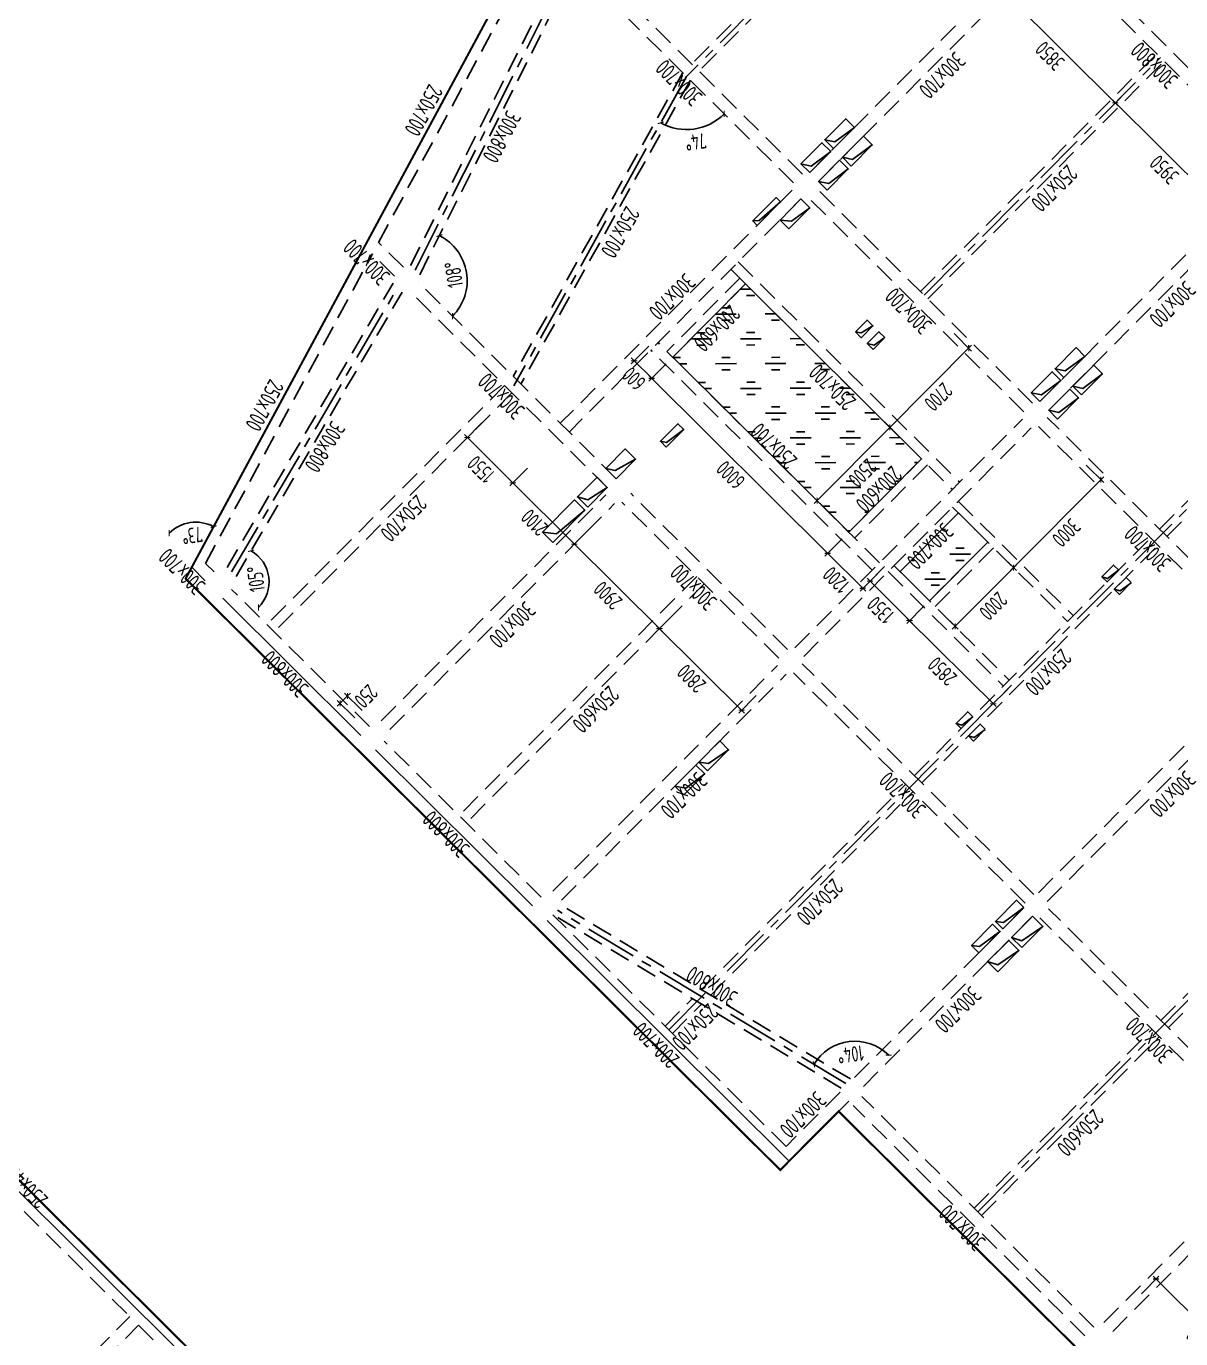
# Model space of a CAD drawing. Extents: x 517450926 to 520131079, y 3499134486 to 3500888201.
# Drawn here: x 518480496 to 518508403, y 3500326482 to 3500358214 of the extents above; entities that cross this region are included whole.
import ezdxf
from ezdxf.enums import TextEntityAlignment as Align

# ---------------------------------------------------------------- set-up
doc = ezdxf.new("R2010")
doc.units = 0
doc.header["$LTSCALE"] = 1000
doc.header["$MEASUREMENT"] = 0
doc.linetypes.add('CENTER', pattern=[2, 1.25, -0.25, 0.25, -0.25])
doc.linetypes.add('DASHED', pattern=[0.75, 0.5, -0.25])
doc.layers.get('0').update_dxf_attribs({"linetype": 'CONTINUOUS'})
doc.layers.get('Defpoints').update_dxf_attribs({"color": 2, "linetype": 'CONTINUOUS'})
for name, color, linetype in [('S_AXIS', 8, 'CENTER'), ('S_AXIS_DIMS', 3, 'CONTINUOUS'), ('S_BEAM', 4, 'DASHED'), ('S_BEAM_SECD_TEXT_HORZ', 9, 'CONTINUOUS'), ('S_BEAM_TEXT_HORZ', 7, 'CONTINUOUS'), ('S_BEAM_TEXT_VERT', 41, 'CONTINUOUS'), ('S_FLOR_ENHN', 91, 'DASHED'), ('S_HOLE', 201, 'CONTINUOUS'), ('S_PLAN_HACH', 254, 'CONTINUOUS')]:
    doc.layers.add(name, color=color, linetype=linetype)
doc.styles.add('TH-STYLE3', font='tssdeng.shx', dxfattribs={"width": 0.7, "bigfont": 'tssdchn.shx'})
doc.styles.add('样式 1', font='Tssdeng.shx', dxfattribs={"width": 0.7, "bigfont": 'Tssdchn.shx'})
doc.dimstyles.new('TSSD_100_100', dxfattribs={"dimtxt": 375, "dimasz": 100, "dimexe": 100, "dimexo": 0, "dimgap": 125, "dimtad": 1, "dimdec": 1, "dimdsep": 46, "dimtxsty": 'TH-STYLE3', "dimblk": 'ARCHTICK', "dimcen": -100, "dimdle": 100, "dimclrt": 7, "dimadec": 0, "dimazin": 0, "dimtfac": 1, "dimtdec": 1, "dimtix": 1, "dimtmove": 2, "dimatfit": 3, "dimldrblk": 'ARCHTICK', "dimfxl": 0, "dimtolj": 1, "dimtzin": 0, "dimarcsym": 0})

# ---------------------------------------------------------------- blocks, each defined once
blk = doc.blocks.new('_ArchTick')
at = {"color": 0, "const_width": 0.25}
blk.add_lwpolyline([(-0.53, -0.53), (0.53, 0.53)], dxfattribs=at)
blk = doc.blocks.new('*D230')
at = {"layer": 'Defpoints', "color": 0, "transparency": 16777216}
for p in [(518507912, 3500357457), (518506823, 3500356362), (518510606, 3500354565)]:
    blk.add_point(p, dxfattribs=at)
at = {"layer": 'S_AXIS_DIMS', "color": 0, "lineweight": -2, "transparency": 16777216}
for p, q in [((518507175, 3500356717), (518506752, 3500356292)), ((518509694, 3500353507), (518506752, 3500356433)), ((518509976, 3500353932), (518509553, 3500353506))]:
    blk.add_line(p, q, dxfattribs=at)
at = {"layer": 'S_AXIS_DIMS', "color": 0, "lineweight": -2, "transparency": 16777216, "xscale": 100, "yscale": 100, "zscale": 100}
for p, rotation in [((518506823, 3500356362), 135.1572922653654), ((518509624, 3500353577), 315.1572922653654)]:
    blk.add_blockref('_ArchTick', p, dxfattribs=dict(at, rotation=rotation))
at = {"layer": 'S_AXIS_DIMS', "color": 7, "transparency": 16777216, "insert": (518508003, 3500354748), "char_height": 375, "attachment_point": 5, "rotation": 135.1573, "style": 'TH-STYLE3'}
blk.add_mtext('\\A1;3950', dxfattribs=at)
blk = doc.blocks.new('*D231')
at = {"layer": 'Defpoints', "color": 0, "transparency": 16777216}
for p in [(518505076, 3500360066), (518504093, 3500359077), (518507912, 3500357457)]:
    blk.add_point(p, dxfattribs=at)
at = {"layer": 'S_AXIS_DIMS', "color": 0, "lineweight": -2, "transparency": 16777216}
for p, q in [((518504446, 3500359432), (518504022, 3500359006)), ((518506894, 3500356292), (518504022, 3500359148)), ((518507175, 3500356717), (518506752, 3500356292))]:
    blk.add_line(p, q, dxfattribs=at)
at = {"layer": 'S_AXIS_DIMS', "color": 0, "lineweight": -2, "transparency": 16777216, "xscale": 100, "yscale": 100, "zscale": 100}
for p, rotation in [((518504093, 3500359077), 135.1572922653654), ((518506823, 3500356362), 315.1572922653654)]:
    blk.add_blockref('_ArchTick', p, dxfattribs=dict(at, rotation=rotation))
at = {"layer": 'S_AXIS_DIMS', "color": 7, "transparency": 16777216, "insert": (518505238, 3500357498), "char_height": 375, "attachment_point": 5, "rotation": 135.1573, "style": 'TH-STYLE3'}
blk.add_mtext('\\A1;3850', dxfattribs=at)
blk = doc.blocks.new('*D247')
at = {"layer": 'Defpoints', "color": 0, "transparency": 16777216}
for p in [(518496614, 3500344466), (518495802, 3500343650), (518498599, 3500342492)]:
    blk.add_point(p, dxfattribs=at)
at = {"layer": 'S_AXIS_DIMS', "color": 0, "lineweight": -2, "transparency": 16777216}
for p, q in [((518496155, 3500344005), (518495732, 3500343580)), ((518497859, 3500341606), (518495731, 3500343721)), ((518498140, 3500342031), (518497717, 3500341605))]:
    blk.add_line(p, q, dxfattribs=at)
at = {"layer": 'S_AXIS_DIMS', "color": 0, "lineweight": -2, "transparency": 16777216, "xscale": 100, "yscale": 100, "zscale": 100}
for p, rotation in [((518495802, 3500343650), 135.1572922653654), ((518497788, 3500341676), 315.1572922653654)]:
    blk.add_blockref('_ArchTick', p, dxfattribs=dict(at, rotation=rotation))
at = {"layer": 'S_AXIS_DIMS', "color": 7, "transparency": 16777216, "insert": (518496575, 3500342442), "char_height": 375, "attachment_point": 5, "rotation": 135.1573, "style": 'TH-STYLE3'}
blk.add_mtext('\\A1;2800', dxfattribs=at)
blk = doc.blocks.new('*D248')
at = {"layer": 'Defpoints', "color": 0, "transparency": 16777216}
for p in [(518494558, 3500346511), (518493746, 3500345695), (518496720, 3500344573)]:
    blk.add_point(p, dxfattribs=at)
at = {"layer": 'S_AXIS_DIMS', "color": 0, "lineweight": -2, "transparency": 16777216}
for p, q in [((518494099, 3500346050), (518493676, 3500345625)), ((518495873, 3500343580), (518493675, 3500345766)), ((518496155, 3500344005), (518495732, 3500343580))]:
    blk.add_line(p, q, dxfattribs=at)
at = {"layer": 'S_AXIS_DIMS', "color": 0, "lineweight": -2, "transparency": 16777216, "xscale": 100, "yscale": 100, "zscale": 100}
for p, rotation in [((518493746, 3500345695), 135.1572922653654), ((518495802, 3500343650), 315.1572922653654)]:
    blk.add_blockref('_ArchTick', p, dxfattribs=dict(at, rotation=rotation))
at = {"layer": 'S_AXIS_DIMS', "color": 7, "transparency": 16777216, "insert": (518494554, 3500344451), "char_height": 375, "attachment_point": 5, "rotation": 135.1573, "style": 'TH-STYLE3'}
blk.add_mtext('\\A1;2900', dxfattribs=at)
blk = doc.blocks.new('*D249')
at = {"layer": 'Defpoints', "color": 0, "transparency": 16777216}
for p in [(518493335, 3500348260), (518492257, 3500347176), (518494718, 3500346673)]:
    blk.add_point(p, dxfattribs=at)
at = {"layer": 'S_AXIS_DIMS', "color": 0, "lineweight": -2, "transparency": 16777216}
for p, q in [((518492610, 3500347531), (518492187, 3500347105)), ((518493817, 3500345625), (518492186, 3500347247)), ((518494099, 3500346050), (518493676, 3500345625))]:
    blk.add_line(p, q, dxfattribs=at)
at = {"layer": 'S_AXIS_DIMS', "color": 0, "lineweight": -2, "transparency": 16777216, "xscale": 100, "yscale": 100, "zscale": 100}
for p, rotation in [((518492257, 3500347176), 135.1572922653654), ((518493746, 3500345695), 315.1572922653654)]:
    blk.add_blockref('_ArchTick', p, dxfattribs=dict(at, rotation=rotation))
at = {"layer": 'S_AXIS_DIMS', "color": 7, "transparency": 16777216, "insert": (518492781, 3500346214), "char_height": 375, "attachment_point": 5, "rotation": 135.1573, "style": 'TH-STYLE3'}
blk.add_mtext('\\A1;2100', dxfattribs=at)
blk = doc.blocks.new('*D250')
at = {"layer": 'Defpoints', "color": 0, "transparency": 16777216}
for p in [(518492236, 3500349353), (518491158, 3500348269), (518493335, 3500348260)]:
    blk.add_point(p, dxfattribs=at)
at = {"layer": 'S_AXIS_DIMS', "color": 0, "lineweight": -2, "transparency": 16777216}
for p, q in [((518491511, 3500348624), (518491088, 3500348198)), ((518492328, 3500347106), (518491087, 3500348340)), ((518492610, 3500347531), (518492187, 3500347105))]:
    blk.add_line(p, q, dxfattribs=at)
at = {"layer": 'S_AXIS_DIMS', "color": 0, "lineweight": -2, "transparency": 16777216, "xscale": 100, "yscale": 100, "zscale": 100}
for p, rotation in [((518491158, 3500348269), 135.1572922653654), ((518492257, 3500347176), 315.1572922653654)]:
    blk.add_blockref('_ArchTick', p, dxfattribs=dict(at, rotation=rotation))
at = {"layer": 'S_AXIS_DIMS', "color": 7, "transparency": 16777216, "insert": (518491487, 3500347501), "char_height": 375, "attachment_point": 5, "rotation": 135.1573, "style": 'TH-STYLE3'}
blk.add_mtext('\\A1;1550', dxfattribs=at)
blk = doc.blocks.new('*D251')
at = {"layer": 'Defpoints', "color": 0, "linetype": 'ByBlock', "transparency": 16777216}
for p in [(518493698, 3500359534), (518490006, 3500352205), (518489966, 3500352034), (518491139, 3500351878), (518494752, 3500347274)]:
    blk.add_point(p, dxfattribs=at)
at = {"layer": 'S_AXIS_DIMS', "color": 0, "linetype": 'ByBlock', "lineweight": -2, "transparency": 16777216}
blk.add_arc((518489935, 3500352064), 1219, 315.1573, 63.2611, dxfattribs=at)
at = {"layer": 'S_AXIS_DIMS', "color": 0, "linetype": 'ByBlock', "lineweight": -2, "transparency": 16777216, "xscale": 100, "yscale": 100, "zscale": 100}
for p, rotation in [((518490484, 3500353153), 153.2610552489558), ((518490799, 3500351205), 225.1572922660341)]:
    blk.add_blockref('_ArchTick', p, dxfattribs=dict(at, rotation=rotation))
at = {"layer": 'S_AXIS_DIMS', "color": 7, "linetype": 'ByBlock', "transparency": 16777216, "insert": (518490830, 3500352209), "char_height": 375, "attachment_point": 5, "rotation": 99.2092, "style": 'TH-STYLE3'}
blk.add_mtext('\\A1;108°', dxfattribs=at)
blk = doc.blocks.new('*D252')
at = {"layer": 'Defpoints', "color": 0, "transparency": 16777216}
for p in [(518489581, 3500351782), (518485569, 3500344912), (518485567, 3500344703), (518486352, 3500344626), (518488899, 3500341389)]:
    blk.add_point(p, dxfattribs=at)
at = {"layer": 'S_AXIS_DIMS', "color": 0, "lineweight": -2, "transparency": 16777216}
blk.add_arc((518485491, 3500344778), 874, 315.1573, 59.7176, dxfattribs=at)
at = {"layer": 'S_AXIS_DIMS', "color": 0, "lineweight": -2, "transparency": 16777216, "xscale": 100, "yscale": 100, "zscale": 100}
for p, rotation in [((518485932, 3500345533), 149.7175679379549), ((518486111, 3500344161), 225.1572922537588)]:
    blk.add_blockref('_ArchTick', p, dxfattribs=dict(at, rotation=rotation))
at = {"layer": 'S_AXIS_DIMS', "color": 7, "transparency": 16777216, "insert": (518486048, 3500344851), "char_height": 375, "attachment_point": 5, "rotation": 97.4374, "style": 'TH-STYLE3'}
blk.add_mtext('\\A1;105°', dxfattribs=at)
blk = doc.blocks.new('*D253')
at = {"layer": 'Defpoints', "color": 0, "transparency": 16777216}
for p in [(518488262, 3500342023), (518488723, 3500341212), (518488899, 3500341389)]:
    blk.add_point(p, dxfattribs=at)
at = {"layer": 'S_AXIS_DIMS', "color": 0, "lineweight": -2, "transparency": 16777216}
for p, q in [((518488616, 3500341670), (518488191, 3500342093)), ((518488262, 3500342023), (518488332, 3500342093)), ((518488440, 3500341493), (518488015, 3500341916)), ((518488086, 3500341845), (518488015, 3500341774)), ((518488086, 3500341845), (518488262, 3500342023))]:
    blk.add_line(p, q, dxfattribs=at)
at = {"layer": 'S_AXIS_DIMS', "color": 0, "lineweight": -2, "transparency": 16777216, "xscale": 100, "yscale": 100, "zscale": 100}
for p, rotation in [((518488262, 3500342023), 225.1572922653654), ((518488086, 3500341845), 45.15729226536535)]:
    blk.add_blockref('_ArchTick', p, dxfattribs=dict(at, rotation=rotation))
at = {"layer": 'S_AXIS_DIMS', "color": 7, "transparency": 16777216, "insert": (518488712, 3500342014), "char_height": 375, "attachment_point": 5, "rotation": 225.1573, "style": 'TH-STYLE3'}
blk.add_mtext('\\A1;250', dxfattribs=at)
blk = doc.blocks.new('*D254')
at = {"layer": 'Defpoints', "color": 0, "transparency": 16777216}
for p in [(518493870, 3500359575), (518496458, 3500357001), (518496359, 3500355721), (518499046, 3500354428), (518492283, 3500349518)]:
    blk.add_point(p, dxfattribs=at)
at = {"layer": 'S_AXIS_DIMS', "color": 0, "lineweight": -2, "transparency": 16777216}
blk.add_arc((518496458, 3500357001), 1285, 240.8424, 315.1573, dxfattribs=at)
at = {"layer": 'S_AXIS_DIMS', "color": 0, "lineweight": -2, "transparency": 16777216, "xscale": 100, "yscale": 100, "zscale": 100}
for p, rotation in [((518497369, 3500356096), 45.15729225988574), ((518495832, 3500355880), 150.8424008093171)]:
    blk.add_blockref('_ArchTick', p, dxfattribs=dict(at, rotation=rotation))
at = {"layer": 'S_AXIS_DIMS', "color": 7, "transparency": 16777216, "insert": (518496680, 3500355420), "char_height": 375, "attachment_point": 5, "rotation": 187.9998, "style": 'TH-STYLE3'}
blk.add_mtext('\\A1;74°', dxfattribs=at)
blk = doc.blocks.new('*D279')
at = {"layer": 'Defpoints', "color": 0, "linetype": 'ByBlock', "transparency": 16777216}
for p in [(518492729, 3500360414), (518480770, 3500349121), (518484275, 3500346166), (518484348, 3500344858), (518499004, 3500330987)]:
    blk.add_point(p, dxfattribs=at)
at = {"layer": 'S_AXIS_DIMS', "color": 0, "linetype": 'ByBlock', "lineweight": -2, "transparency": 16777216}
blk.add_arc((518484595, 3500345317), 907, 61.6851, 135.1573, dxfattribs=at)
at = {"layer": 'S_AXIS_DIMS', "color": 0, "linetype": 'ByBlock', "lineweight": -2, "transparency": 16777216, "xscale": 100, "yscale": 100, "zscale": 100}
for p, rotation in [((518485025, 3500346116), 331.6850738280223), ((518483952, 3500345957), 225.1572922645636)]:
    blk.add_blockref('_ArchTick', p, dxfattribs=dict(at, rotation=rotation))
at = {"layer": 'S_AXIS_DIMS', "color": 7, "linetype": 'ByBlock', "transparency": 16777216, "insert": (518484508, 3500345905), "char_height": 375, "attachment_point": 5, "rotation": 188.4212, "style": 'TH-STYLE3'}
blk.add_mtext('\\A1;73°', dxfattribs=at)
blk = doc.blocks.new('*D278')
at = {"layer": 'Defpoints', "color": 0, "transparency": 16777216}
for p in [(518518784, 3500350876), (518493334, 3500336844), (518500733, 3500333657), (518500307, 3500332652), (518497398, 3500329372)]:
    blk.add_point(p, dxfattribs=at)
at = {"layer": 'S_AXIS_DIMS', "color": 0, "lineweight": -2, "transparency": 16777216}
blk.add_arc((518500528, 3500332519), 1156, 45.1573, 148.9904, dxfattribs=at)
at = {"layer": 'S_AXIS_DIMS', "color": 0, "lineweight": -2, "transparency": 16777216, "xscale": 100, "yscale": 100, "zscale": 100}
for p, rotation in [((518499537, 3500333115), 238.9904039051515), ((518501343, 3500333339), 315.1572922622614)]:
    blk.add_blockref('_ArchTick', p, dxfattribs=dict(at, rotation=rotation))
at = {"layer": 'S_AXIS_DIMS', "color": 7, "transparency": 16777216, "insert": (518500424, 3500333357), "char_height": 375, "attachment_point": 5, "rotation": 187.0738, "style": 'TH-STYLE3'}
blk.add_mtext('\\A1;104°', dxfattribs=at)
blk = doc.blocks.new('*D314')
at = {"layer": 'Defpoints', "color": 0, "transparency": 16777216}
for p in [(518507806, 3500327926), (518507357, 3500327474), (518509945, 3500324900)]:
    blk.add_point(p, dxfattribs=at)
at = {"layer": 'S_AXIS_DIMS', "color": 0, "lineweight": -2, "transparency": 16777216}
for p, q in [((518507454, 3500327571), (518507877, 3500327996)), ((518510465, 3500325281), (518507735, 3500327996)), ((518510042, 3500324997), (518510465, 3500325423))]:
    blk.add_line(p, q, dxfattribs=at)
at = {"layer": 'S_AXIS_DIMS', "color": 0, "lineweight": -2, "transparency": 16777216, "xscale": 100, "yscale": 100, "zscale": 100}
for p, rotation in [((518507806, 3500327926), 135.1572922659514), ((518510394, 3500325352), 315.1572922659514)]:
    blk.add_blockref('_ArchTick', p, dxfattribs=dict(at, rotation=rotation))
at = {"layer": 'S_AXIS_DIMS', "color": 7, "transparency": 16777216, "insert": (518508880, 3500326417), "char_height": 375, "attachment_point": 5, "rotation": 135.1573, "style": 'TH-STYLE3'}
blk.add_mtext('\\A1;3650', dxfattribs=at)
blk = doc.blocks.new('*D324')
at = {"layer": 'Defpoints', "color": 0, "transparency": 16777216}
for p in [(518501507, 3500345416), (518502464, 3500344464, 0), (518501848, 3500343844)]:
    blk.add_point(p, dxfattribs=at)
at = {"layer": 'S_AXIS_DIMS', "color": 0, "lineweight": -2, "transparency": 16777216}
for p, q in [((518501243, 3500345151), (518500820, 3500344725)), ((518500820, 3500344867), (518501919, 3500343774)), ((518502201, 3500344199), (518501778, 3500343774))]:
    blk.add_line(p, q, dxfattribs=at)
at = {"layer": 'S_AXIS_DIMS', "color": 0, "lineweight": -2, "transparency": 16777216, "xscale": 100, "yscale": 100, "zscale": 100}
for p, rotation in [((518500891, 3500344796), 135.1572922659513), ((518501848, 3500343844), 315.1572922659514)]:
    blk.add_blockref('_ArchTick', p, dxfattribs=dict(at, rotation=rotation))
at = {"layer": 'S_AXIS_DIMS', "color": 7, "transparency": 16777216, "insert": (518501149, 3500344099), "char_height": 375, "attachment_point": 5, "rotation": 135.1573, "style": 'TH-STYLE3'}
blk.add_mtext('\\A1;1350', dxfattribs=at)
blk = doc.blocks.new('*D325')
at = {"layer": 'Defpoints', "color": 0, "transparency": 16777216}
for p in [(518502464, 3500344464, 0), (518504347, 3500342315), (518503869, 3500341835)]:
    blk.add_point(p, dxfattribs=at)
at = {"layer": 'S_AXIS_DIMS', "color": 0, "lineweight": -2, "transparency": 16777216}
for p, q in [((518502201, 3500344199), (518501778, 3500343774)), ((518501777, 3500343915), (518503940, 3500341764)), ((518504221, 3500342189), (518503798, 3500341764))]:
    blk.add_line(p, q, dxfattribs=at)
at = {"layer": 'S_AXIS_DIMS', "color": 0, "lineweight": -2, "transparency": 16777216, "xscale": 100, "yscale": 100, "zscale": 100}
for p, rotation in [((518501848, 3500343844), 135.1572922659514), ((518503869, 3500341835), 315.1572922659514)]:
    blk.add_blockref('_ArchTick', p, dxfattribs=dict(at, rotation=rotation))
at = {"layer": 'S_AXIS_DIMS', "color": 7, "transparency": 16777216, "insert": (518502638, 3500342618), "char_height": 375, "attachment_point": 5, "rotation": 135.1573, "style": 'TH-STYLE3'}
blk.add_mtext('\\A1;2850', dxfattribs=at)
blk = doc.blocks.new('*D326')
at = {"layer": 'Defpoints', "color": 0, "transparency": 16777216}
for p in [(518503776, 3500345704, 0), (518504358, 3500345125), (518502365, 3500344286, 0)]:
    blk.add_point(p, dxfattribs=at)
at = {"layer": 'S_AXIS_DIMS', "color": 0, "lineweight": -2, "transparency": 16777216}
for p, q in [((518504003, 3500345477), (518504429, 3500345054)), ((518502877, 3500343636), (518504429, 3500345196)), ((518502593, 3500344059), (518503019, 3500343636))]:
    blk.add_line(p, q, dxfattribs=at)
at = {"layer": 'S_AXIS_DIMS', "color": 0, "lineweight": -2, "transparency": 16777216, "xscale": 100, "yscale": 100, "zscale": 100}
for p, rotation in [((518504358, 3500345125), 45.15729226595135), ((518502948, 3500343707), 225.1572922659514)]:
    blk.add_blockref('_ArchTick', p, dxfattribs=dict(at, rotation=rotation))
at = {"layer": 'S_AXIS_DIMS', "color": 7, "transparency": 16777216, "insert": (518503874, 3500344195), "char_height": 375, "attachment_point": 5, "rotation": 225.1573, "style": 'TH-STYLE3'}
blk.add_mtext('\\A1;2000', dxfattribs=at)
blk = doc.blocks.new('*D327')
at = {"layer": 'Defpoints', "color": 0, "transparency": 16777216}
for p in [(518505891, 3500347831, 0), (518506474, 3500347252), (518503776, 3500345704, 0)]:
    blk.add_point(p, dxfattribs=at)
at = {"layer": 'S_AXIS_DIMS', "color": 0, "lineweight": -2, "transparency": 16777216}
for p, q in [((518506119, 3500347605), (518506544, 3500347181)), ((518504287, 3500345054), (518506544, 3500347323)), ((518504003, 3500345477), (518504429, 3500345054))]:
    blk.add_line(p, q, dxfattribs=at)
for p, xscale, yscale, zscale, rotation in [((518506474, 3500347252), 100, 100, 100, 45.15729226595135), ((518504358, 3500345125), 99.99999999999999, 99.99999999999999, 99.99999999999999, 225.1572922659514)]:
    blk.add_blockref('_ArchTick', p, dxfattribs=dict(at, xscale=xscale, yscale=yscale, zscale=zscale, rotation=rotation))
at = {"layer": 'S_AXIS_DIMS', "color": 7, "transparency": 16777216, "insert": (518505637, 3500345968), "char_height": 375, "attachment_point": 5, "rotation": 225.1573, "style": 'TH-STYLE3'}
blk.add_mtext('\\A1;3000', dxfattribs=at)
blk = doc.blocks.new('*D328')
at = {"layer": 'Defpoints', "color": 0, "transparency": 16777216}
for p in [(518502737, 3500350968), (518500833, 3500349054), (518501374, 3500348516)]:
    blk.add_point(p, dxfattribs=at)
at = {"layer": 'S_AXIS_DIMS', "color": 0, "lineweight": -2, "transparency": 16777216}
for p, q in [((518502923, 3500350783), (518503348, 3500350360)), ((518503348, 3500350501), (518501303, 3500348445)), ((518501019, 3500348869), (518501444, 3500348446))]:
    blk.add_line(p, q, dxfattribs=at)
at = {"layer": 'S_AXIS_DIMS', "color": 0, "lineweight": -2, "transparency": 16777216, "xscale": 100, "yscale": 100, "zscale": 100}
for p, rotation in [((518503277, 3500350430), 45.15729226595135), ((518501374, 3500348516), 225.1572922659514)]:
    blk.add_blockref('_ArchTick', p, dxfattribs=dict(at, rotation=rotation))
at = {"layer": 'S_AXIS_DIMS', "color": 7, "transparency": 16777216, "insert": (518502547, 3500349253), "char_height": 375, "attachment_point": 5, "rotation": 225.1573, "style": 'TH-STYLE3'}
blk.add_mtext('\\A1;2700', dxfattribs=at)
blk = doc.blocks.new('*D329')
at = {"layer": 'Defpoints', "color": 0, "transparency": 16777216}
for p in [(518500833, 3500349054), (518499070, 3500347281), (518499611, 3500346743)]:
    blk.add_point(p, dxfattribs=at)
at = {"layer": 'S_AXIS_DIMS', "color": 0, "lineweight": -2, "transparency": 16777216}
for p, q in [((518501019, 3500348869), (518501444, 3500348446)), ((518501444, 3500348587), (518499540, 3500346673)), ((518499256, 3500347096), (518499682, 3500346673))]:
    blk.add_line(p, q, dxfattribs=at)
at = {"layer": 'S_AXIS_DIMS', "color": 0, "lineweight": -2, "transparency": 16777216, "xscale": 100, "yscale": 100, "zscale": 100}
for p, rotation in [((518501374, 3500348516), 45.15729226595135), ((518499611, 3500346743), 225.1572922659514)]:
    blk.add_blockref('_ArchTick', p, dxfattribs=dict(at, rotation=rotation))
at = {"layer": 'S_AXIS_DIMS', "color": 7, "transparency": 16777216, "insert": (518500714, 3500347409), "char_height": 375, "attachment_point": 5, "rotation": 225.1573, "style": 'TH-STYLE3'}
blk.add_mtext('\\A1;2500', dxfattribs=at)
blk = doc.blocks.new('*D330')
at = {"layer": 'Defpoints', "color": 0, "transparency": 16777216}
for p in [(518500377, 3500345981), (518499869, 3500345471), (518501243, 3500345151)]:
    blk.add_point(p, dxfattribs=at)
at = {"layer": 'S_AXIS_DIMS', "color": 0, "lineweight": -2, "transparency": 16777216}
for p, q in [((518500791, 3500344554), (518499798, 3500345541)), ((518500222, 3500345825), (518499799, 3500345400)), ((518501073, 3500344979), (518500650, 3500344554))]:
    blk.add_line(p, q, dxfattribs=at)
at = {"layer": 'S_AXIS_DIMS', "color": 0, "lineweight": -2, "transparency": 16777216, "xscale": 100, "yscale": 100, "zscale": 100}
for p, rotation in [((518499869, 3500345471), 135.1572922659514), ((518500720, 3500344625), 315.1572922659514)]:
    blk.add_blockref('_ArchTick', p, dxfattribs=dict(at, rotation=rotation))
at = {"layer": 'S_AXIS_DIMS', "color": 7, "transparency": 16777216, "insert": (518500074, 3500344826), "char_height": 375, "attachment_point": 5, "rotation": 135.1573, "style": 'TH-STYLE3'}
blk.add_mtext('\\A1;1200', dxfattribs=at)
blk = doc.blocks.new('*D331')
at = {"layer": 'Defpoints', "color": 0, "transparency": 16777216}
for p in [(518496123, 3500350212), (518495615, 3500349702), (518500377, 3500345981)]:
    blk.add_point(p, dxfattribs=at)
at = {"layer": 'S_AXIS_DIMS', "color": 0, "lineweight": -2, "transparency": 16777216}
for p, q in [((518495968, 3500350056), (518495545, 3500349631)), ((518499940, 3500345400), (518495544, 3500349772)), ((518500222, 3500345825), (518499799, 3500345400))]:
    blk.add_line(p, q, dxfattribs=at)
at = {"layer": 'S_AXIS_DIMS', "color": 0, "lineweight": -2, "transparency": 16777216, "xscale": 100, "yscale": 100, "zscale": 100}
for p, rotation in [((518495615, 3500349702), 135.1572922659514), ((518499869, 3500345471), 315.1572922659514)]:
    blk.add_blockref('_ArchTick', p, dxfattribs=dict(at, rotation=rotation))
at = {"layer": 'S_AXIS_DIMS', "color": 7, "transparency": 16777216, "insert": (518497522, 3500347365), "char_height": 375, "attachment_point": 5, "rotation": 135.1573, "style": 'TH-STYLE3'}
blk.add_mtext('\\A1;6000', dxfattribs=at)
blk = doc.blocks.new('*D332')
at = {"layer": 'Defpoints', "color": 0, "transparency": 16777216}
for p in [(518495697, 3500350635), (518495190, 3500350125), (518496123, 3500350212)]:
    blk.add_point(p, dxfattribs=at)
at = {"layer": 'S_AXIS_DIMS', "color": 0, "lineweight": -2, "transparency": 16777216}
for p, q in [((518495542, 3500350479), (518495119, 3500350054)), ((518495190, 3500350125), (518495119, 3500350195)), ((518495615, 3500349702), (518495190, 3500350125)), ((518495968, 3500350056), (518495545, 3500349631)), ((518495615, 3500349702), (518495686, 3500349631))]:
    blk.add_line(p, q, dxfattribs=at)
at = {"layer": 'S_AXIS_DIMS', "color": 0, "lineweight": -2, "transparency": 16777216, "xscale": 100, "yscale": 100, "zscale": 100}
for p, rotation in [((518495190, 3500350125), 315.1572922659514), ((518495615, 3500349702), 135.1572922659514)]:
    blk.add_blockref('_ArchTick', p, dxfattribs=dict(at, rotation=rotation))
at = {"layer": 'S_AXIS_DIMS', "color": 7, "transparency": 16777216, "insert": (518495182, 3500349692), "char_height": 375, "attachment_point": 5, "rotation": 135.1573, "style": 'TH-STYLE3'}
blk.add_mtext('\\A1;600', dxfattribs=at)

msp = doc.modelspace()

# ---------------------------------------------------------------- hatches: boundary and pattern name
at = {"layer": 'S_PLAN_HACH', "transparency": 33554559}
h = msp.add_hatch(dxfattribs=at)
h.set_pattern_fill('GOST_GLASS', color=256, scale=100)
h.set_pattern_definition([(180.1573, (518630193.4, 3500156019.2), (-601.6449, 598.3506), [500, -700]), (180.1573, (518630043, 3500156168.8), (-601.6449, 598.3506), [200, -1000]), (180.1573, (518630043.8, 3500155868.8), (-601.6449, 598.3506), [200, -1000])])
h.paths.add_polyline_path([(518500376.9509, 3500345981.3309), (518496122.679, 3500350212.3084), (518497885.5863, 3500351984.9217), (518502139.8582, 3500347753.9442)])
h = msp.add_hatch(dxfattribs=at)
h.set_pattern_fill('GOST_GLASS', color=256, scale=100)
h.set_pattern_definition([(180.1573, (518578096.8, 3500207654.3), (-601.645, 598.3506), [500, -700]), (180.1573, (518577946.4, 3500207803.86), (-601.645, 598.3506), [200, -1000]), (180.1573, (518577947.2, 3500207503.86), (-601.645, 598.3506), [200, -1000])])
h.paths.add_polyline_path([(518502326.049, 3500344324.9745), (518501617.0037, 3500345030.1374), (518503027.3295, 3500346448.2281), (518503736.3748, 3500345743.0651)])

# ---------------------------------------------------------------- linework, layer by layer
at = {"layer": 'S_AXIS'}
for p, q in [((518502380.9732, 3500362957.4501), (518496457.6047, 3500357001.4695)), ((518489894.3392, 3500352316.5382), (518493586.5444, 3500359645.2571)), ((518502199.707, 3500351713.9123), (518507911.5267, 3500357457.1793)), ((518496457.6047, 3500357001.4695), (518492282.6254, 3500349518.2251)), ((518485459.5776, 3500345021.1363), (518489471.2414, 3500351891.1111)), ((518496025.9058, 3500333948.5256), (518513690.2369, 3500351710.1106)), ((518503497.9866, 3500329549.6044), (518519646.2175, 3500345786.742)), ((518500307.4769, 3500332652.1272), (518493334.2882, 3500336843.6313))]:
    msp.add_line(p, q, dxfattribs=at)
at = {"layer": 'S_BEAM'}
for p, q in [((518502292.3426, 3500363045.5955), (518496580.5229, 3500357302.3285)), ((518502469.6039, 3500362869.3047), (518496757.7842, 3500357126.0377)), ((518489010.0764, 3500352984.4072), (518492931.6985, 3500360263.1066)), ((518499433.857, 3500354676.1699), (518504934.1278, 3500360206.7233)), ((518510711.0818, 3500355096.0573), (518505605.9738, 3500360173.2122)), ((518499646.5706, 3500354464.621), (518505146.8414, 3500359995.1744)), ((518510499.533, 3500354883.3437), (518505394.4249, 3500359960.4986)), ((518489782.443, 3500352427.8217), (518493474.6482, 3500359756.5406)), ((518490006.2354, 3500352205.2548), (518493698.4406, 3500359533.9736)), ((518499045.6292, 3500354427.6158), (518493869.5802, 3500359575.3232)), ((518499257.1781, 3500354640.3294), (518494081.1291, 3500359788.0368)), ((518502111.0763, 3500351802.0577), (518507822.896, 3500357545.3247)), ((518502288.3377, 3500351625.7669), (518508000.1573, 3500357369.034)), ((518496365.6182, 3500357092.9523), (518492266.8699, 3500349745.4464)), ((518496549.5912, 3500356909.9867), (518492450.8429, 3500349562.4807)), ((518504999.8445, 3500349140.659), (518510500.1153, 3500354671.2125)), ((518505212.5581, 3500348929.1102), (518510712.8289, 3500354459.6636)), ((518499010.7593, 3500354250.7427), (518493404.7141, 3500348613.8325)), ((518504823.1656, 3500349104.8185), (518499611.7007, 3500354287.7479)), ((518499223.4729, 3500354039.1938), (518493617.4277, 3500348402.2836)), ((518504611.6167, 3500348892.1049), (518499400.1519, 3500354075.0343)), ((518489611.3034, 3500352386.4722), (518489010.0764, 3500352984.4072)), ((518484829.3534, 3500345224.8055), (518488861.6483, 3500352708.9184)), ((518489399.7546, 3500352173.7586), (518488861.6483, 3500352708.9184)), ((518497531.0819, 3500352337.4851), (518502884.3558, 3500347013.5231)), ((518497707.3726, 3500352514.7464), (518503060.6465, 3500347190.7844)), ((518485349.6916, 3500345130.4206), (518489361.3555, 3500352000.3953)), ((518494751.8866, 3500347274.0364), (518489965.8261, 3500352033.8907)), ((518497743.7773, 3500352125.9543), (518495980.87, 3500350353.341)), ((518497885.5863, 3500351984.9217), (518496122.679, 3500350212.3084)), ((518485569.4635, 3500344911.8521), (518489581.1274, 3500351781.8268)), ((518494540.3378, 3500347061.3228), (518489754.2772, 3500351821.1771)), ((518507889.7865, 3500346054.9889), (518513601.6062, 3500351798.2559)), ((518508067.0479, 3500345878.6982), (518513778.8675, 3500351621.9652)), ((518500945.1577, 3500345063.6485), (518495591.8838, 3500350387.6104)), ((518501121.4485, 3500345240.9098), (518495768.1746, 3500350564.8718)), ((518492058.6768, 3500349529.3953), (518486417.3734, 3500343857.0328)), ((518492235.9382, 3500349353.1046), (518486594.6348, 3500343680.7421)), ((518499076.476, 3500343184.6784), (518504576.7468, 3500348715.2319)), ((518510779.1462, 3500343181.45), (518505177.6882, 3500348752.2371)), ((518499289.1896, 3500342973.1295), (518504789.4604, 3500348503.683)), ((518510567.5973, 3500342968.7364), (518504966.1393, 3500348539.5235)), ((518502139.8582, 3500347753.9442), (518500376.9509, 3500345981.3309)), ((518502281.6673, 3500347612.9116), (518500518.7599, 3500345840.2983)), ((518489075.7133, 3500341424.8008), (518494505.4678, 3500346884.4497)), ((518498899.797, 3500343148.8379), (518495106.4093, 3500346921.4549)), ((518489288.4269, 3500341213.2519), (518494718.1814, 3500346672.9008)), ((518498688.2481, 3500342936.1243), (518494894.8604, 3500346708.7413)), ((518502885.5205, 3500346589.2606, 0.0008), (518505668.5233, 3500343821.4962, 0.0008)), ((518503026.5531, 3500346731.0697, 0.0008), (518505809.5559, 3500343963.3052, 0.0008)), ((518501966.418, 3500340099.0083), (518507678.2377, 3500345842.2753)), ((518502143.6793, 3500339922.7176), (518507855.499, 3500345665.9846)), ((518502326.049, 3500344324.9745, 0.0008), (518503736.3748, 3500345743.0651, 0.0008)), ((518502467.8581, 3500344183.9419, 0.0008), (518503878.1839, 3500345602.0325, 0.0008)), ((518485035.3151, 3500345019.9716), (518484829.3534, 3500345224.8055)), ((518484823.7662, 3500344807.258), (518484496.0243, 3500345133.2054)), ((518496702.9236, 3500344910.5782), (518490955.8458, 3500339131.8589)), ((518501334.1621, 3500345029.361, 0.0008), (518504117.1649, 3500342261.5965, 0.0008)), ((518501475.1946, 3500345171.17, 0.0008), (518504258.1975, 3500342403.4056, 0.0008)), ((518488793.2599, 3500341282.6035), (518485460.7423, 3500344596.8739)), ((518496880.1849, 3500344734.2874), (518491133.1071, 3500338955.5682)), ((518493223.6237, 3500337299.6023), (518498653.3782, 3500342759.2512)), ((518504855.7776, 3500337225.4694), (518499254.3197, 3500342796.2565)), ((518504961.7462, 3500337261.1158), (518510532.5333, 3500342862.5737)), ((518493436.3373, 3500337088.0535), (518498866.0918, 3500342547.7024)), ((518504644.2288, 3500337012.7558), (518499042.7708, 3500342583.5429)), ((518505174.4598, 3500337049.5669), (518510745.2468, 3500342651.0249)), ((518492941.1703, 3500337157.405), (518489147.7826, 3500340930.022)), ((518496819.6587, 3500334923.9127), (518501754.8691, 3500339886.2947)), ((518507922.3986, 3500334175.6398), (518513634.2183, 3500339918.9068)), ((518497040.3293, 3500334791.2702), (518501932.1304, 3500339710.004)), ((518508099.6599, 3500333999.349), (518513811.4796, 3500339742.6161)), ((518498862.087, 3500331127.8739), (518493225.1768, 3500336733.9191)), ((518500198.3654, 3500332542.415), (518493225.1768, 3500336733.9191)), ((518500416.5883, 3500332761.8394), (518493443.3997, 3500336953.3435)), ((518500519.2198, 3500332794.1303), (518504609.1647, 3500336906.5931)), ((518500731.9334, 3500332582.5814), (518504821.8783, 3500336695.0442)), ((518510600.2094, 3500331089.3873), (518504998.7514, 3500336660.1743)), ((518510811.7582, 3500331302.1009), (518505210.3003, 3500336872.8879)), ((518495937.2751, 3500334036.671), (518496601.4358, 3500334704.4883)), ((518496114.5364, 3500333860.3802), (518496822.1064, 3500334571.8458)), ((518503409.3559, 3500329637.7498), (518507710.8497, 3500333962.9262)), ((518503586.6172, 3500329461.459), (518507888.1111, 3500333786.6354)), ((518477255.4943, 3500332730.265), (518482998.7614, 3500327018.4453)), ((518500166.6384, 3500332439.6077), (518498862.087, 3500331127.8739)), ((518506298.7155, 3500326764.2108), (518500697.2576, 3500332334.9979)), ((518506087.1667, 3500326551.4973), (518500485.7087, 3500332122.2843)), ((518510600.5976, 3500330947.9664), (518506510.6527, 3500326835.5036)), ((518510813.3112, 3500330736.4176), (518506723.3662, 3500326623.9547)), ((518480565.9474, 3500324572.2371), (518482998.7614, 3500327018.4453)), ((518480778.661, 3500324360.6882), (518483211.475, 3500326806.8964)), ((518483211.475, 3500326806.8964), (518488954.742, 3500321095.0768))]:
    msp.add_line(p, q, dxfattribs=at)
at = {"layer": 'S_BEAM', "linetype": 'Continuous'}
for p, q in [((518484347.5963, 3500344857.7165), (518492728.8326, 3500360413.6518)), ((518453324.2445, 3500356883.0656), (518506821.7132, 3500303678.5232)), ((518488581.7111, 3500341069.8899), (518485249.1934, 3500344384.1603)), ((518492729.6214, 3500336944.6914), (518488936.2337, 3500340717.3084)), ((518498933.768, 3500330774.516), (518493084.1442, 3500336592.1101)), ((518500379.352, 3500332228.0588), (518498933.768, 3500330774.516))]:
    msp.add_line(p, q, dxfattribs=at)
at = {"layer": 'S_FLOR_ENHN', "linetype": 'ByBlock', "const_width": 50}
for points in [[(518517330.3899, 3500313606.9026), (518518035.5529, 3500314315.9478), (518518319.169, 3500314033.8847), (518536547.6304, 3500332362.7061), (518500492.6763, 3500368220.2407), (518492728.8326, 3500360413.6518), (518484347.5963, 3500344857.7165), (518498722.219, 3500330561.8023), (518500132.5449, 3500331979.8929), (518511193.6517, 3500320979.3513), (518510559.0051, 3500320341.2105)], [(518492497.9764, 3500292537.5823), (518460910.0078, 3500323952.5905), (518466833.3946, 3500329908.553), (518445632.9215, 3500350992.9424), (518452543.5182, 3500357941.5865), (518506962.7458, 3500303820.3323), (518500052.1492, 3500296871.6882), (518498421.35, 3500298493.558)]]:
    msp.add_lwpolyline(points, close=True, dxfattribs=at)
at = {"layer": 'S_HOLE'}
for points in [[(518500012.198, 3500355257.29), (518499799.4797, 3500355468.8436), (518500307.3526, 3500355979.5127), (518500520.0709, 3500355767.9591)], [(518499434.0814, 3500354675.9467), (518499221.3632, 3500354887.5003), (518499729.2361, 3500355398.1694), (518499941.9544, 3500355186.6158)], [(518500437.7255, 3500354834.2835), (518500225.0072, 3500355045.837), (518500732.8801, 3500355556.5061), (518500945.5984, 3500355344.9526)], [(518499859.4915, 3500354252.866), (518499646.7732, 3500354464.4195), (518500154.6462, 3500354975.0886), (518500367.3645, 3500354763.5351)], [(518498164.5639, 3500353399.8884), (518498058.1888, 3500353505.681), (518498622.319, 3500354072.9172), (518498728.6941, 3500353967.1245)], [(518498928.9718, 3500353317.6281), (518498716.2534, 3500353529.1817), (518499223.4729, 3500354039.1938), (518499436.1912, 3500353827.6402)], [(518500539.9661, 3500350825.9759), (518500681.7751, 3500350684.9433), (518500963.8403, 3500350968.5615), (518500822.0313, 3500351109.594)], [(518500965.3933, 3500350402.8781), (518500823.5842, 3500350543.9107), (518501105.6494, 3500350827.5289), (518501247.4585, 3500350686.4963)], [(518505578.2602, 3500349721.8618), (518505365.542, 3500349933.4154), (518505873.4149, 3500350444.0845), (518506086.1332, 3500350232.5309)], [(518506003.7877, 3500349298.8553), (518505791.0694, 3500349510.4088), (518506298.9424, 3500350021.0779), (518506511.6607, 3500349809.5244)], [(518505000.1437, 3500349140.5185), (518504787.4254, 3500349352.0721), (518505295.2984, 3500349862.7412), (518505508.0167, 3500349651.1876)], [(518505425.5538, 3500348717.4378), (518505212.8355, 3500348928.9913), (518505720.7085, 3500349439.6604), (518505933.4268, 3500349228.1069)], [(518495966.0109, 3500348041.046), (518495826.084, 3500348180.2067), (518496248.4183, 3500348604.8663), (518496388.3452, 3500348465.7056)], [(518494751.8866, 3500347274.0364), (518494503.8725, 3500347520.6925), (518494976.3422, 3500347995.7635), (518495224.3564, 3500347749.1074)], [(518494067.8781, 3500346586.2619), (518493819.8804, 3500346832.9016), (518494293.6894, 3500347309.3192), (518494541.687, 3500347062.6795)], [(518493221.6821, 3500345735.407), (518492973.5127, 3500345982.2175), (518493748.3538, 3500346761.3246), (518493996.5231, 3500346514.5141)], [(518506903.0368, 3500345061.8498), (518506778.4757, 3500345185.7288), (518506496.3929, 3500344902.0929), (518506620.9539, 3500344778.2139)], [(518507204.3985, 3500344762.1736), (518507079.8375, 3500344886.0526), (518506797.7546, 3500344602.4166), (518506922.3156, 3500344478.5376)], [(518503377.2222, 3500341516.6233), (518503252.6611, 3500341640.5023), (518502970.5783, 3500341356.8663), (518503095.1393, 3500341232.9873)], [(518503678.5839, 3500341216.947), (518503554.0229, 3500341340.826), (518503271.94, 3500341057.1901), (518503396.501, 3500340933.3111)], [(518496966.8469, 3500340212.5573), (518496754.1284, 3500340424.1112), (518497261.8461, 3500340934.6243), (518497474.5647, 3500340723.0704)], [(518496388.6078, 3500339631.1447), (518496175.8943, 3500339842.6935), (518496683.6121, 3500340353.2066), (518496896.3256, 3500340141.6578)], [(518504609.2237, 3500336906.6524), (518504431.9576, 3500337082.9479), (518503924.2595, 3500336572.4546), (518504101.5256, 3500336396.1591)], [(518504562.2545, 3500335937.6423), (518504314.0839, 3500336184.454), (518504821.9373, 3500336695.1036), (518505070.1079, 3500336448.2918)], [(518504030.9503, 3500336325.1952), (518503853.6842, 3500336501.4907), (518503345.986, 3500335990.9973), (518503523.2521, 3500335814.7018)], [(518503983.981, 3500335356.1851), (518503735.8104, 3500335602.9968), (518504243.6639, 3500336113.6463), (518504491.8345, 3500335866.8346)]]:
    msp.add_lwpolyline(points, close=True, dxfattribs=at)
for points in [[(518500519.9924, 3500355767.8802), (518500045.258, 3500355416.4331), (518499799.635, 3500355468.9997)], [(518499941.8759, 3500355186.5369), (518499467.1415, 3500354835.0898), (518499221.5185, 3500354887.6564)], [(518500945.5199, 3500355344.8736), (518500470.7855, 3500354993.4266), (518500225.1625, 3500355045.9932)], [(518500367.286, 3500354763.4562), (518499892.5515, 3500354412.0091), (518499646.9286, 3500354464.5757)], [(518498728.6941, 3500353967.1245), (518498208.9716, 3500353518.404), (518498058.1888, 3500353505.681)], [(518499435.5657, 3500353827.0112), (518498991.1409, 3500353502.735), (518498715.6791, 3500353528.6043)], [(518500963.8403, 3500350968.5615), (518500676.3071, 3500350798.4396), (518500540.692, 3500350825.254)], [(518501227.6597, 3500350672.221), (518500990.5951, 3500350501.293), (518500823.5665, 3500350543.8929)], [(518506086.0547, 3500350232.452), (518505611.3203, 3500349881.0049), (518505365.6973, 3500349933.5715)], [(518506511.5822, 3500349809.4454), (518506036.8477, 3500349457.9984), (518505791.2248, 3500349510.565)], [(518505507.9382, 3500349651.1087), (518505033.2037, 3500349299.6616), (518504787.5808, 3500349352.2282)], [(518505933.3483, 3500349228.028), (518505458.6138, 3500348876.5809), (518505212.9908, 3500348929.1475)], [(518496388.3452, 3500348465.7056), (518495974.2441, 3500348151.5823), (518495824.1029, 3500348182.1769)], [(518495224.3463, 3500347749.0972), (518494730.6319, 3500347472.4903), (518494503.8725, 3500347520.6925)], [(518494540.3378, 3500347061.3228), (518494073.7312, 3500346760.7945), (518493820.2799, 3500346833.6473)], [(518493996.5231, 3500346514.5141), (518493311.7192, 3500345943.3436), (518492974.3672, 3500345983.0693)], [(518506901.1289, 3500345059.9315), (518506633.4172, 3500344860.5951), (518506496.3929, 3500344902.0929)], [(518507202.4907, 3500344760.2552), (518506934.7789, 3500344560.9188), (518506797.7546, 3500344602.4166)], [(518503375.3143, 3500341514.7049), (518503107.6026, 3500341315.3685), (518502970.5783, 3500341356.8663)], [(518503676.6761, 3500341215.0287), (518503408.9643, 3500341015.6922), (518503271.94, 3500341057.1901)], [(518497474.5597, 3500340723.0754), (518496987.979, 3500340392.0724), (518496754.1284, 3500340424.1112)], [(518496896.3253, 3500340141.6581), (518496440.359, 3500339795.2073), (518496175.8943, 3500339842.6935)], [(518504609.2237, 3500336906.6524), (518504120.3986, 3500336543.1339), (518503924.2814, 3500336572.4328)], [(518505070.0489, 3500336448.2325), (518504562.667, 3500336103.2872), (518504314.0839, 3500336184.454)], [(518504030.9503, 3500336325.1952), (518503542.1252, 3500335961.6767), (518503346.0079, 3500335990.9755)], [(518504491.7754, 3500335866.7752), (518503984.3936, 3500335521.8299), (518503735.8104, 3500335602.9968)]]:
    msp.add_lwpolyline(points, dxfattribs=at)
at = {"layer": 'S_PLAN_HACH', "transparency": 33554559}
msp.add_lwpolyline([(518500376.9509, 3500345981.3309), (518496122.679, 3500350212.3084), (518497885.5863, 3500351984.9217), (518502139.8582, 3500347753.9442)], close=True, dxfattribs=at)
at = {"layer": 'S_PLAN_HACH', "transparency": 33554559, "elevation": 0.0008}
msp.add_lwpolyline([(518502326.049, 3500344324.9745), (518501617.0037, 3500345030.1374), (518503027.3295, 3500346448.2281), (518503736.3748, 3500345743.0651)], close=True, dxfattribs=at)

# ---------------------------------------------------------------- texts
at = {"layer": 'S_BEAM_SECD_TEXT_HORZ', "linetype": 'Continuous', "width": 0.7}
for s, rotation, style, p in [('250x700', 241.68507761, '样式 1', (518489928.7989, 3500356274.7334)), ('250x700', 225.15729781, '样式 1', (518505207.2983, 3500354434.6949)), ('250x700', 240.68134592, '样式 1', (518494684.2638, 3500353329.9301)), ('200x600', 225.15729297, 'TH-STYLE3', (518497056.002, 3500351047.0298)), ('250x700', 135.15728815, 'TH-STYLE3', (518500122.0221, 3500349627.8613)), ('250x700', 241.68507761, '样式 1', (518486082.4145, 3500349140.4414)), ('250x700', 135.15728815, 'TH-STYLE3', (518498704.3504, 3500348202.3622)), ('200x600', 225.15729297, 'TH-STYLE3', (518500966.4073, 3500347158.0359)), ('250x700', 225.15729781, '样式 1', (518489478.3373, 3500346454.2178)), ('250x700', 225.15729781, '样式 1', (518505062.6399, 3500342731.6455)), ('250x600', 225.15729781, '样式 1', (518494122.5841, 3500341835.4006)), ('250x700', 225.15729781, '样式 1', (518499539.0829, 3500337177.6776)), ('250x700', 225.15729781, '样式 1', (518496525.3393, 3500334156.95)), ('250x600', 225.15729781, '样式 1', (518505835.6731, 3500331596.7939)), ('250x400', 135.15728815, 'TH-STYLE3', (518480588.7139, 3500330338.4825))]:
    msp.add_text(s, height=400, rotation=rotation, dxfattribs=dict(at, style=style)).set_placement(p, align=Align.CENTER)
at = {"layer": 'S_BEAM_TEXT_HORZ', "linetype": 'Continuous', "style": '样式 1', "width": 0.7}
for s, rotation, p in [('300x800', 135.15728815, (518507900.7843, 3500357410.9261)), ('300x700', 135.15728815, (518496411.409, 3500356990.4755)), ('300x700', 135.15728815, (518488859.0832, 3500352654.5328)), ('300x700', 135.15728815, (518501959.6886, 3500351472.5757)), ('300x700', 135.15728815, (518492118.839, 3500349412.6258)), ('300x700', 135.15728815, (518507738.3988, 3500345725.5069)), ('300x700', 135.15728815, (518484397.1759, 3500345174.5759)), ('300x700', 135.15728815, (518496763.0858, 3500344793.8087)), ('300x800', 135.15728815, (518486886.9838, 3500342698.401)), ('300x700', 135.15728815, (518501815.0313, 3500339769.5252)), ('300x800', 135.15728815, (518490781.8765, 3500338824.8348)), ('300x800', 148.54980364, (518497167.5477, 3500335174.0089)), ('200x700', 135.15728815, (518495860.2367, 3500333720.4845)), ('300x700', 135.15728815, (518507771.0119, 3500333846.1567)), ('300x700', 135.15728815, (518503257.9692, 3500329308.2667))]:
    msp.add_text(s, height=400, rotation=rotation, dxfattribs=at).set_placement(p, align=Align.CENTER)
at = {"layer": 'S_BEAM_TEXT_VERT', "linetype": 'Continuous', "style": '样式 1', "width": 0.7}
for s, rotation, p in [('300x700', 225.15729781, (518502495.3105, 3500357167.0905)), ('300x800', 242.04407998, (518491815.5601, 3500355633.2017)), ('300x700', 225.15729781, (518495967.9153, 3500351811.8292)), ('300x700', 225.15729781, (518508061.298, 3500351631.5796)), ('300x800', 238.54979911, (518487543.7267, 3500348147.5205)), ('300x700', 225.15729781, (518502202.3083, 3500345781.6844)), ('300x700', 225.15729781, (518492101.9086, 3500343880.2691)), ('300x700', 225.15729781, (518496249.819, 3500339755.0707)), ('300x700', 225.15729781, (518508058.4578, 3500339787.4887)), ('300x700', 225.15729781, (518502875.5103, 3500334576.0056)), ('300x700', 225.15729781, (518499128.9156, 3500332036.9595))]:
    msp.add_text(s, height=400, rotation=rotation, dxfattribs=at).set_placement(p, align=Align.CENTER)

# ---------------------------------------------------------------- dimensions: what is measured, and where the dimension line sits
at = {"layer": 'S_AXIS_DIMS', "linetype": 'ByBlock'}
for base, line1, line2, picture, middle in [((518484274.7122, 3500346165.9179), ((518499003.8961, 3500330986.8413), (518480770.08, 3500349120.8178)), ((518492728.8327, 3500360413.6519), (518484347.5964, 3500344857.7166)), '*D279', (518484507.8471, 3500345905.3974)), ((518491139.4566, 3500351877.7192), ((518494751.8866, 3500347274.0363), (518489965.8261, 3500352033.8907)), ((518490006.2354, 3500352205.2548), (518493698.4406, 3500359533.9736)), '*D251', (518490829.6489, 3500352209.3288))]:
    dim = msp.add_angular_dim_2l(base=base, line1=line1, line2=line2, dimstyle='TSSD_100_100', dxfattribs=at)
    dim.commit()
    dim.dimension.update_dxf_attribs({"geometry": picture, "text_midpoint": middle})
at = {"layer": 'S_AXIS_DIMS'}
for base, p1, p2, angle, picture, middle in [((518504092.9816, 3500359077.3236), (518507911.5267, 3500357457.1793), (518505075.9369, 3500360065.6907), 135.15729227, '*D231', (518505237.5259, 3500357498.3128)), ((518506822.7969, 3500356362.4554), (518510606.4721, 3500354565.438), (518507911.5267, 3500357457.1793), 135.15729227, '*D230', (518508002.7935, 3500354748.1865)), ((518501373.531, 3500348516.0753), (518502737.0444, 3500350967.9651), (518500833.1045, 3500349053.5427), 225.15729227, '*D328', (518502547.0776, 3500349252.9231)), ((518495189.5922, 3500350124.9516), (518496122.679, 3500350212.3084), (518495697.2518, 3500350635.4062), 135.15729227, '*D332', (518495181.9424, 3500349691.826)), ((518495615.0194, 3500349701.8538), (518500376.9509, 3500345981.3309), (518496122.679, 3500350212.3084), 135.15729227, '*D331', (518497521.7919, 3500347364.7884)), ((518491158.0565, 3500348269.2885), (518493334.956, 3500348260.1044), (518492235.9382, 3500349353.1046), 135.15729227, '*D250', (518491487.202, 3500347501.2117)), ((518499610.6237, 3500346743.462), (518500833.1045, 3500349053.5427), (518499070.1972, 3500347280.9294), 225.15729227, '*D329', (518500713.654, 3500347409.4053)), ((518492257.0744, 3500347176.2883), (518494718.1814, 3500346672.9008), (518493334.956, 3500348260.1044), 135.15729227, '*D249', (518492781.2109, 3500346214.2882)), ((518506473.5002, 3500347251.9683, 0.0008), (518503775.7521, 3500345703.9035, 0.0017), (518505891.2409, 3500347831.0394), 225.15729227, '*D327', (518505637.3324, 3500345968.0369, 0.0008)), ((518493746.0742, 3500345695.4415), (518496719.51, 3500344572.7279), (518494557.5065, 3500346511.3413), 135.15729227, '*D248', (518494553.8253, 3500344451.3797)), ((518499869.2913, 3500345470.8763), (518501243.4833, 3500345150.8997), (518500376.9509, 3500345981.3309), 135.15729227, '*D330', (518500074.355, 3500344826.2019)), ((518504358.0114, 3500345124.8324), (518502365.4263, 3500344285.8129, 0.0008), (518503775.7521, 3500345703.9035, 0.0008), 225.15729227, '*D326', (518503874.4251, 3500344195.4237)), ((518501848.113, 3500343844.4071), (518501506.8845, 3500345415.7512), (518502464.0957, 3500344463.7812, 0.0008), 135.15729227, '*D324', (518501149.144, 3500344098.8154)), ((518495802.3033, 3500343650.4713), (518498599.0601, 3500342491.9173), (518496613.7356, 3500344466.3711), 135.15729227, '*D247', (518496574.6021, 3500342441.6677)), ((518503868.8921, 3500341834.6928), (518502464.0957, 3500344463.7812, 0.0008), (518504346.8281, 3500342315.2602), 135.15729227, '*D325', (518502638.1391, 3500342617.9733)), ((518507806.2798, 3500327925.5472), (518509945.4459, 3500324900.3821), (518507357.4305, 3500327474.2267), 135.15729227, '*D314', (518508879.924, 3500326417.0482))]:
    dim = msp.add_linear_dim(base=base, p1=p1, p2=p2, angle=angle, dimstyle='TSSD_100_100', dxfattribs=at)
    dim.commit()
    dim.dimension.update_dxf_attribs({"geometry": picture, "text_midpoint": middle})
for base, line1, line2, picture, middle in [((518496359.3577, 3500355720.5345), ((518499045.6292, 3500354427.6158), (518493869.5802, 3500359575.3232)), ((518496457.6047, 3500357001.4695), (518492282.6254, 3500349518.2251)), '*D254', (518496679.8874, 3500355419.8155)), ((518486352.4554, 3500344626.3451), ((518485569.4635, 3500344911.8521), (518489581.1274, 3500351781.8268)), ((518488899.0344, 3500341388.9603), (518485566.5167, 3500344703.2307)), '*D252', (518486048.4838, 3500344850.7553)), ((518500733.4987, 3500333657.1707), ((518500307.4769, 3500332652.1272), (518493334.2882, 3500336843.6313)), ((518518783.716, 3500350875.5623), (518497398.1126, 3500329372.217)), '*D278', (518500424.263, 3500333356.634))]:
    dim = msp.add_angular_dim_2l(base=base, line1=line1, line2=line2, dimstyle='TSSD_100_100', dxfattribs=at)
    dim.commit()
    dim.dimension.update_dxf_attribs({"geometry": picture, "text_midpoint": middle})
dim = msp.add_linear_dim(base=(518488261.9748, 3500342022.5316), p1=(518488722.7437, 3500341211.6989), p2=(518488899.0344, 3500341388.9603), angle=225.15729227, dimstyle='TSSD_100_100', dxfattribs=at)
dim.commit()
dim.dimension.update_dxf_attribs({"geometry": '*D253', "text_midpoint": (518488711.8468, 3500342013.9939), "dimtype": 160})

doc.saveas('drawing.dxf')
